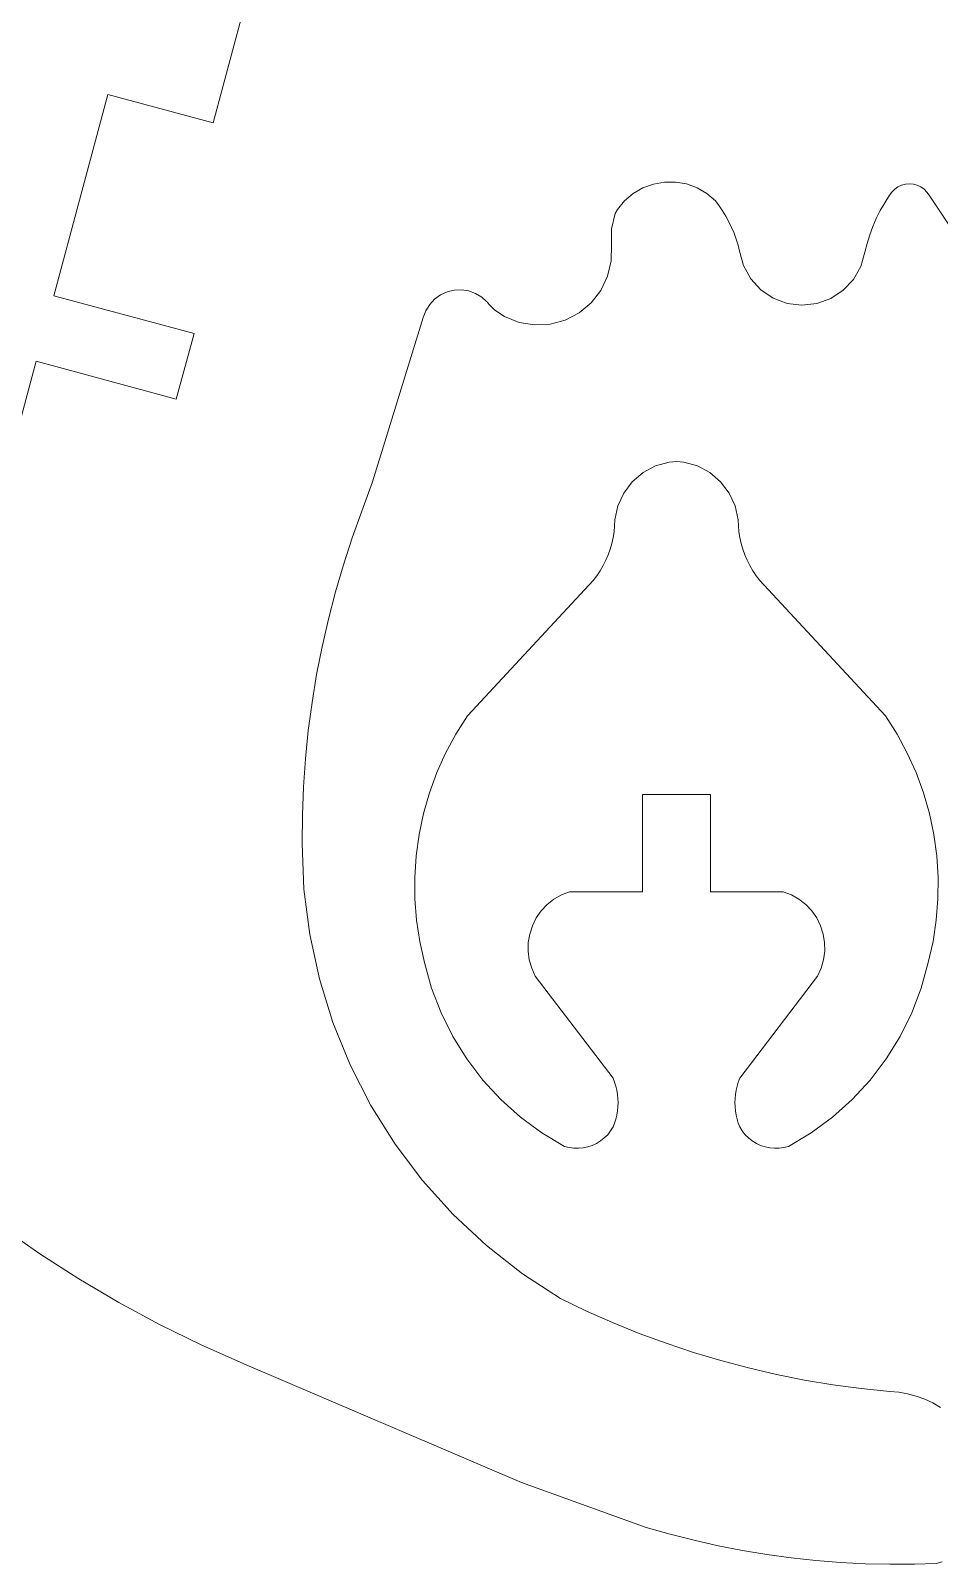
# Model space of a CAD drawing. Header units: millimetres. Extents: x -233 to 120, y -19 to 188.
# Drawn here: x -78.2 to -43.2, y 42.7 to 101.8 of the extents above; entities that cross this region are included whole.
import ezdxf

# ---------------------------------------------------------------- set-up
doc = ezdxf.new("R2010")
doc.units = ezdxf.units.MM
doc.header["$MEASUREMENT"] = 0
doc.layers.add('Layer 1', color=7, linetype='Continuous')

msp = doc.modelspace()

# ---------------------------------------------------------------- linework, layer by layer
at = {"layer": 'Layer 1', "lineweight": 9}
for points in [[(-70.0125, 102.4017), (-70.0125, 102.4017), (-71.1284, 98.2373), (-71.1284, 98.2373)], [(-75.19, 99.3256), (-75.19, 99.3256), (-77.2683, 91.5692), (-77.2683, 91.5692)], [(-71.1284, 98.2373), (-71.1284, 98.2373), (-75.19, 99.3256), (-75.19, 99.3256)], [(-54.5855, 95.7257), (-54.5855, 95.7257), (-54.9579, 95.5074), (-54.9579, 95.5074)], [(-54.1805, 95.8755), (-54.1805, 95.8755), (-54.5855, 95.7257), (-54.5855, 95.7257)], [(-53.7556, 95.9521), (-53.7556, 95.9521), (-54.1805, 95.8755), (-54.1805, 95.8755)], [(-53.3239, 95.953), (-53.3239, 95.953), (-53.7556, 95.9521), (-53.7556, 95.9521)], [(-52.8987, 95.8784), (-52.8987, 95.8784), (-53.3239, 95.953), (-53.3239, 95.953)], [(-52.4931, 95.7304), (-52.4931, 95.7304), (-52.8987, 95.8784), (-52.8987, 95.8784)], [(-52.1197, 95.5137), (-52.1197, 95.5137), (-52.4931, 95.7304), (-52.4931, 95.7304)], [(-44.8855, 95.6755), (-44.8855, 95.6755), (-44.7593, 95.7629), (-44.7593, 95.7629)], [(-44.7593, 95.7629), (-44.7593, 95.7629), (-44.6199, 95.8273), (-44.6199, 95.8273)], [(-44.6199, 95.8273), (-44.6199, 95.8273), (-44.4715, 95.8667), (-44.4715, 95.8667)], [(-44.4715, 95.8667), (-44.4715, 95.8667), (-44.3186, 95.88), (-44.3186, 95.88)], [(-44.3186, 95.88), (-44.3186, 95.88), (-44.1656, 95.8667), (-44.1656, 95.8667)], [(-44.1656, 95.8667), (-44.1656, 95.8667), (-44.0172, 95.8273), (-44.0172, 95.8273)], [(-44.0172, 95.8273), (-44.0172, 95.8273), (-43.8778, 95.7629), (-43.8778, 95.7629)], [(-43.8778, 95.7629), (-43.8778, 95.7629), (-43.7516, 95.6755), (-43.7516, 95.6755)], [(-55.2864, 95.2272), (-55.2864, 95.2272), (-55.5607, 94.8938), (-55.5607, 94.8938)], [(-54.9579, 95.5074), (-54.9579, 95.5074), (-55.2864, 95.2272), (-55.2864, 95.2272)], [(-51.7899, 95.235), (-51.7899, 95.235), (-52.1197, 95.5137), (-52.1197, 95.5137)], [(-51.6461, 95.0407), (-51.6461, 95.0407), (-51.7899, 95.235), (-51.7899, 95.235)], [(-45.2701, 95.1547), (-45.2701, 95.1547), (-45.4401, 94.8571), (-45.4401, 94.8571)], [(-45.0838, 95.4425), (-45.0838, 95.4425), (-45.2701, 95.1547), (-45.2701, 95.1547)], [(-45.0838, 95.4425), (-45.0838, 95.4425), (-44.9948, 95.5676), (-44.9948, 95.5676)], [(-44.8855, 95.6755), (-44.8855, 95.6755), (-44.9948, 95.5676), (-44.9948, 95.5676)], [(-43.7516, 95.6755), (-43.7516, 95.6755), (-43.6423, 95.5676), (-43.6423, 95.5676)], [(-43.6423, 95.5676), (-43.6423, 95.5676), (-43.5533, 95.4425), (-43.5533, 95.4425)], [(-43.5533, 95.4425), (-43.5533, 95.4425), (-42.1176, 93.289), (-42.1176, 93.289)], [(-55.649, 94.7369), (-55.649, 94.7369), (-55.7951, 94.1444), (-55.7951, 94.1444)], [(-55.5607, 94.8938), (-55.5607, 94.8938), (-55.649, 94.7369), (-55.649, 94.7369)], [(-51.5116, 94.8398), (-51.5116, 94.8398), (-51.6461, 95.0407), (-51.6461, 95.0407)], [(-51.3868, 94.6327), (-51.3868, 94.6327), (-51.5116, 94.8398), (-51.5116, 94.8398)], [(-51.272, 94.42), (-51.272, 94.42), (-51.3868, 94.6327), (-51.3868, 94.6327)], [(-45.5934, 94.5504), (-45.5934, 94.5504), (-45.7295, 94.2358), (-45.7295, 94.2358)], [(-45.4401, 94.8571), (-45.4401, 94.8571), (-45.5934, 94.5504), (-45.5934, 94.5504)], [(-55.7951, 93.518), (-55.7951, 93.518), (-55.7951, 94.1444), (-55.7951, 94.1444)], [(-51.1675, 94.202), (-51.1675, 94.202), (-51.272, 94.42), (-51.272, 94.42)], [(-51.0735, 93.9792), (-51.0735, 93.9792), (-51.1675, 94.202), (-51.1675, 94.202)], [(-50.9902, 93.7523), (-50.9902, 93.7523), (-51.0735, 93.9792), (-51.0735, 93.9792)], [(-45.7295, 94.2358), (-45.7295, 94.2358), (-45.8479, 93.9141), (-45.8479, 93.9141)], [(-55.8043, 92.9141), (-55.8043, 92.9141), (-55.7951, 93.518), (-55.7951, 93.518)], [(-50.9178, 93.5216), (-50.9178, 93.5216), (-50.9902, 93.7523), (-50.9902, 93.7523)], [(-50.8564, 93.2878), (-50.8564, 93.2878), (-50.9178, 93.5216), (-50.9178, 93.5216)], [(-45.9484, 93.5863), (-45.9484, 93.5863), (-46.0305, 93.2535), (-46.0305, 93.2535)], [(-45.8479, 93.9141), (-45.8479, 93.9141), (-45.9484, 93.5863), (-45.9484, 93.5863)], [(-55.9421, 92.3261), (-55.9421, 92.3261), (-55.8043, 92.9141), (-55.8043, 92.9141)], [(-50.8564, 93.2878), (-50.8564, 93.2878), (-50.7048, 92.7336), (-50.7048, 92.7336)], [(-46.19, 92.7015), (-46.19, 92.7015), (-46.0305, 93.2535), (-46.0305, 93.2535)], [(-56.2022, 91.781), (-56.2022, 91.781), (-55.9421, 92.3261), (-55.9421, 92.3261)], [(-50.7048, 92.7336), (-50.7048, 92.7336), (-50.4279, 92.2302), (-50.4279, 92.2302)], [(-50.4279, 92.2302), (-50.4279, 92.2302), (-50.0411, 91.8053), (-50.0411, 91.8053)], [(-46.8668, 91.7828), (-46.8668, 91.7828), (-46.474, 92.2021), (-46.474, 92.2021)], [(-46.474, 92.2021), (-46.474, 92.2021), (-46.19, 92.7015), (-46.19, 92.7015)], [(-62.3772, 91.6048), (-62.3772, 91.6048), (-62.6038, 91.4403), (-62.6038, 91.4403)], [(-62.1232, 91.7224), (-62.1232, 91.7224), (-62.3772, 91.6048), (-62.3772, 91.6048)], [(-62.1232, 91.7224), (-62.1232, 91.7224), (-61.8512, 91.7887), (-61.8512, 91.7887)], [(-61.5715, 91.8012), (-61.5715, 91.8012), (-61.8512, 91.7887), (-61.8512, 91.7887)], [(-61.2947, 91.7594), (-61.2947, 91.7594), (-61.5715, 91.8012), (-61.5715, 91.8012)], [(-61.0312, 91.6649), (-61.0312, 91.6649), (-61.2947, 91.7594), (-61.2947, 91.7594)], [(-60.7909, 91.5213), (-60.7909, 91.5213), (-61.0312, 91.6649), (-61.0312, 91.6649)], [(-56.5726, 91.304), (-56.5726, 91.304), (-56.2022, 91.781), (-56.2022, 91.781)], [(-50.0411, 91.8053), (-50.0411, 91.8053), (-49.5658, 91.4826), (-49.5658, 91.4826)], [(-47.3467, 91.4668), (-47.3467, 91.4668), (-46.8668, 91.7828), (-46.8668, 91.7828)], [(-71.8677, 90.1221), (-71.8677, 90.1221), (-77.2683, 91.5692), (-77.2683, 91.5692)], [(-62.9415, 90.997), (-62.9415, 90.997), (-63.0399, 90.735), (-63.0399, 90.735)], [(-62.7942, 91.2351), (-62.7942, 91.2351), (-62.9415, 90.997), (-62.9415, 90.997)], [(-62.6038, 91.4403), (-62.6038, 91.4403), (-62.7942, 91.2351), (-62.7942, 91.2351)], [(-60.6019, 91.3511), (-60.6019, 91.3511), (-60.7909, 91.5213), (-60.7909, 91.5213)], [(-60.5845, 91.3319), (-60.5845, 91.3319), (-60.6019, 91.3511), (-60.6019, 91.3511)], [(-60.567, 91.3128), (-60.567, 91.3128), (-60.5845, 91.3319), (-60.5845, 91.3319)], [(-60.5523, 91.2967), (-60.5523, 91.2967), (-60.567, 91.3128), (-60.567, 91.3128)], [(-60.5015, 91.2324), (-60.5015, 91.2324), (-60.5523, 91.2967), (-60.5523, 91.2967)], [(-60.5015, 91.2324), (-60.5015, 91.2324), (-60.286, 91.0228), (-60.286, 91.0228)], [(-60.286, 91.0228), (-60.286, 91.0228), (-59.9146, 90.7716), (-59.9146, 90.7716)], [(-57.0363, 90.917), (-57.0363, 90.917), (-56.5726, 91.304), (-56.5726, 91.304)], [(-49.5658, 91.4826), (-49.5658, 91.4826), (-49.0282, 91.2798), (-49.0282, 91.2798)], [(-49.0282, 91.2798), (-49.0282, 91.2798), (-48.4581, 91.2082), (-48.4581, 91.2082)], [(-48.4581, 91.2082), (-48.4581, 91.2082), (-47.8871, 91.2717), (-47.8871, 91.2717)], [(-47.8871, 91.2717), (-47.8871, 91.2717), (-47.3467, 91.4668), (-47.3467, 91.4668)], [(-64.9899, 84.3975), (-64.9899, 84.3975), (-63.0399, 90.735), (-63.0399, 90.735)], [(-59.9146, 90.7716), (-59.9146, 90.7716), (-59.3537, 90.5479), (-59.3537, 90.5479)], [(-59.3537, 90.5479), (-59.3537, 90.5479), (-58.7579, 90.4489), (-58.7579, 90.4489)], [(-58.7579, 90.4489), (-58.7579, 90.4489), (-58.1547, 90.4794), (-58.1547, 90.4794)], [(-58.1547, 90.4794), (-58.1547, 90.4794), (-57.5719, 90.6378), (-57.5719, 90.6378)], [(-57.5719, 90.6378), (-57.5719, 90.6378), (-57.0363, 90.917), (-57.0363, 90.917)], [(-71.8677, 90.1221), (-71.8677, 90.1221), (-72.5542, 87.5884), (-72.5542, 87.5884)], [(-77.9436, 89.0487), (-77.9436, 89.0487), (-79.1931, 84.3856), (-79.1931, 84.3856)], [(-72.5542, 87.5884), (-72.5542, 87.5884), (-77.9436, 89.0487), (-77.9436, 89.0487)], [(-54.0969, 85.0148), (-54.0969, 85.0148), (-53.5725, 85.1633), (-53.5725, 85.1633)], [(-53.5725, 85.1633), (-53.5725, 85.1633), (-53.2899, 85.1804), (-53.2899, 85.1804)], [(-53.0074, 85.1633), (-53.0074, 85.1633), (-53.2899, 85.1804), (-53.2899, 85.1804)], [(-52.483, 85.0148), (-52.483, 85.0148), (-53.0074, 85.1633), (-53.0074, 85.1633)], [(-54.9919, 84.4035), (-54.9919, 84.4035), (-54.5775, 84.7575), (-54.5775, 84.7575)], [(-54.5775, 84.7575), (-54.5775, 84.7575), (-54.0969, 85.0148), (-54.0969, 85.0148)], [(-52.0024, 84.7575), (-52.0024, 84.7575), (-52.483, 85.0148), (-52.483, 85.0148)], [(-51.588, 84.4035), (-51.588, 84.4035), (-52.0024, 84.7575), (-52.0024, 84.7575)], [(-65.4024, 83.2725), (-65.4024, 83.2725), (-64.9899, 84.3975), (-64.9899, 84.3975)], [(-55.5498, 83.4743), (-55.5498, 83.4743), (-55.3211, 83.9691), (-55.3211, 83.9691)], [(-55.3211, 83.9691), (-55.3211, 83.9691), (-54.9919, 84.4035), (-54.9919, 84.4035)], [(-51.2588, 83.9691), (-51.2588, 83.9691), (-51.588, 84.4035), (-51.588, 84.4035)], [(-51.0301, 83.4743), (-51.0301, 83.4743), (-51.2588, 83.9691), (-51.2588, 83.9691)], [(-55.6674, 82.9421), (-55.6674, 82.9421), (-55.5498, 83.4743), (-55.5498, 83.4743)], [(-50.9125, 82.9421), (-50.9125, 82.9421), (-51.0301, 83.4743), (-51.0301, 83.4743)], [(-65.4024, 83.2725), (-65.4024, 83.2725), (-65.7737, 82.2473), (-65.7737, 82.2473)], [(-55.6674, 82.9421), (-55.6674, 82.9421), (-55.6734, 82.7119), (-55.6734, 82.7119)], [(-50.9125, 82.9421), (-50.9125, 82.9421), (-50.9065, 82.7119), (-50.9065, 82.7119)], [(-65.7737, 82.2473), (-65.7737, 82.2473), (-66.1132, 81.2112), (-66.1132, 81.2112)], [(-55.729, 82.2551), (-55.729, 82.2551), (-55.7784, 82.0303), (-55.7784, 82.0303)], [(-55.6939, 82.4826), (-55.6939, 82.4826), (-55.729, 82.2551), (-55.729, 82.2551)], [(-55.6734, 82.7119), (-55.6734, 82.7119), (-55.6939, 82.4826), (-55.6939, 82.4826)], [(-50.9065, 82.7119), (-50.9065, 82.7119), (-50.8859, 82.4826), (-50.8859, 82.4826)], [(-50.8859, 82.4826), (-50.8859, 82.4826), (-50.8509, 82.2551), (-50.8509, 82.2551)], [(-50.8509, 82.2551), (-50.8509, 82.2551), (-50.8015, 82.0303), (-50.8015, 82.0303)], [(-55.9195, 81.5922), (-55.9195, 81.5922), (-56.0106, 81.3808), (-56.0106, 81.3808)], [(-55.842, 81.809), (-55.842, 81.809), (-55.9195, 81.5922), (-55.9195, 81.5922)], [(-55.7784, 82.0303), (-55.7784, 82.0303), (-55.842, 81.809), (-55.842, 81.809)], [(-50.8015, 82.0303), (-50.8015, 82.0303), (-50.7379, 81.809), (-50.7379, 81.809)], [(-50.7379, 81.809), (-50.7379, 81.809), (-50.6604, 81.5922), (-50.6604, 81.5922)], [(-50.6604, 81.5922), (-50.6604, 81.5922), (-50.5693, 81.3808), (-50.5693, 81.3808)], [(-66.1132, 81.2112), (-66.1132, 81.2112), (-66.4206, 80.1651), (-66.4206, 80.1651)], [(-56.232, 80.9774), (-56.232, 80.9774), (-56.3614, 80.787), (-56.3614, 80.787)], [(-56.1149, 81.1756), (-56.1149, 81.1756), (-56.232, 80.9774), (-56.232, 80.9774)], [(-56.0106, 81.3808), (-56.0106, 81.3808), (-56.1149, 81.1756), (-56.1149, 81.1756)], [(-50.5693, 81.3808), (-50.5693, 81.3808), (-50.465, 81.1756), (-50.465, 81.1756)], [(-50.3479, 80.9774), (-50.3479, 80.9774), (-50.465, 81.1756), (-50.465, 81.1756)], [(-50.3479, 80.9774), (-50.3479, 80.9774), (-50.2185, 80.787), (-50.2185, 80.787)], [(-61.3431, 75.3841), (-61.3431, 75.3841), (-56.6551, 80.4327), (-56.6551, 80.4327)], [(-56.5026, 80.6052), (-56.5026, 80.6052), (-56.6551, 80.4327), (-56.6551, 80.4327)], [(-56.3614, 80.787), (-56.3614, 80.787), (-56.5026, 80.6052), (-56.5026, 80.6052)], [(-50.2185, 80.787), (-50.2185, 80.787), (-50.0773, 80.6052), (-50.0773, 80.6052)], [(-50.0773, 80.6052), (-50.0773, 80.6052), (-49.9248, 80.4327), (-49.9248, 80.4327)], [(-45.2368, 75.3841), (-45.2368, 75.3841), (-49.9248, 80.4327), (-49.9248, 80.4327)], [(-66.4206, 80.1651), (-66.4206, 80.1651), (-66.6957, 79.1101), (-66.6957, 79.1101)], [(-66.6957, 79.1101), (-66.6957, 79.1101), (-66.9382, 78.0471), (-66.9382, 78.0471)], [(-66.9382, 78.0471), (-66.9382, 78.0471), (-67.1478, 76.9771), (-67.1478, 76.9771)], [(-67.1478, 76.9771), (-67.1478, 76.9771), (-67.3244, 75.9012), (-67.3244, 75.9012)], [(-67.3244, 75.9012), (-67.3244, 75.9012), (-67.4678, 74.8204), (-67.4678, 74.8204)], [(-61.7869, 74.6843), (-61.7869, 74.6843), (-61.3431, 75.3841), (-61.3431, 75.3841)], [(-44.793, 74.6843), (-44.793, 74.6843), (-45.2368, 75.3841), (-45.2368, 75.3841)], [(-67.4678, 74.8204), (-67.4678, 74.8204), (-67.5779, 73.7356), (-67.5779, 73.7356)], [(-62.1794, 73.9546), (-62.1794, 73.9546), (-61.7869, 74.6843), (-61.7869, 74.6843)], [(-44.4005, 73.9546), (-44.4005, 73.9546), (-44.793, 74.6843), (-44.793, 74.6843)], [(-62.5188, 73.1986), (-62.5188, 73.1986), (-62.1794, 73.9546), (-62.1794, 73.9546)], [(-44.0611, 73.1986), (-44.0611, 73.1986), (-44.4005, 73.9546), (-44.4005, 73.9546)], [(-67.5779, 73.7356), (-67.5779, 73.7356), (-67.6544, 72.648), (-67.6544, 72.648)], [(-62.8033, 72.4204), (-62.8033, 72.4204), (-62.5188, 73.1986), (-62.5188, 73.1986)], [(-43.7766, 72.4204), (-43.7766, 72.4204), (-44.0611, 73.1986), (-44.0611, 73.1986)], [(-67.6544, 72.648), (-67.6544, 72.648), (-67.6975, 71.5585), (-67.6975, 71.5585)], [(-63.0313, 71.6238), (-63.0313, 71.6238), (-62.8033, 72.4204), (-62.8033, 72.4204)], [(-54.6024, 68.61), (-54.6024, 68.61), (-54.6024, 72.36), (-54.6024, 72.36)], [(-54.6024, 72.36), (-54.6024, 72.36), (-51.9774, 72.36), (-51.9774, 72.36)], [(-51.9774, 68.61), (-51.9774, 68.61), (-51.9774, 72.36), (-51.9774, 72.36)], [(-43.5486, 71.6238), (-43.5486, 71.6238), (-43.7766, 72.4204), (-43.7766, 72.4204)], [(-67.6975, 71.5585), (-67.6975, 71.5585), (-67.707, 70.4683), (-67.707, 70.4683)], [(-63.2018, 70.8129), (-63.2018, 70.8129), (-63.0313, 71.6238), (-63.0313, 71.6238)], [(-43.3781, 70.8129), (-43.3781, 70.8129), (-43.5486, 71.6238), (-43.5486, 71.6238)], [(-67.707, 70.4683), (-67.707, 70.4683), (-67.6361, 68.7121), (-67.6361, 68.7121)], [(-63.3139, 69.9918), (-63.3139, 69.9918), (-63.2018, 70.8129), (-63.2018, 70.8129)], [(-43.266, 69.9918), (-43.266, 69.9918), (-43.3781, 70.8129), (-43.3781, 70.8129)], [(-63.367, 69.1649), (-63.367, 69.1649), (-63.3139, 69.9918), (-63.3139, 69.9918)], [(-43.2129, 69.1649), (-43.2129, 69.1649), (-43.266, 69.9918), (-43.266, 69.9918)], [(-63.3607, 68.3363), (-63.3607, 68.3363), (-63.367, 69.1649), (-63.367, 69.1649)], [(-43.2191, 68.3363), (-43.2191, 68.3363), (-43.2129, 69.1649), (-43.2129, 69.1649)], [(-67.6361, 68.7121), (-67.6361, 68.7121), (-67.4136, 66.9687), (-67.4136, 66.9687)], [(-57.4056, 68.611), (-57.4056, 68.611), (-57.7171, 68.4896), (-57.7171, 68.4896)], [(-57.4056, 68.611), (-57.4056, 68.611), (-54.6024, 68.61), (-54.6024, 68.61)], [(-49.1743, 68.611), (-49.1743, 68.611), (-51.9774, 68.61), (-51.9774, 68.61)], [(-49.1743, 68.611), (-49.1743, 68.611), (-48.8627, 68.4896), (-48.8627, 68.4896)], [(-63.2953, 67.5103), (-63.2953, 67.5103), (-63.3607, 68.3363), (-63.3607, 68.3363)], [(-58.27, 68.1168), (-58.27, 68.1168), (-58.4993, 67.8735), (-58.4993, 67.8735)], [(-58.0074, 68.3237), (-58.0074, 68.3237), (-58.27, 68.1168), (-58.27, 68.1168)], [(-57.7171, 68.4896), (-57.7171, 68.4896), (-58.0074, 68.3237), (-58.0074, 68.3237)], [(-48.8627, 68.4896), (-48.8627, 68.4896), (-48.5725, 68.3237), (-48.5725, 68.3237)], [(-48.5725, 68.3237), (-48.5725, 68.3237), (-48.3099, 68.1168), (-48.3099, 68.1168)], [(-48.3099, 68.1168), (-48.3099, 68.1168), (-48.0806, 67.8735), (-48.0806, 67.8735)], [(-43.2846, 67.5103), (-43.2846, 67.5103), (-43.2191, 68.3363), (-43.2191, 68.3363)], [(-63.1709, 66.6911), (-63.1709, 66.6911), (-63.2953, 67.5103), (-63.2953, 67.5103)], [(-58.6903, 67.599), (-58.6903, 67.599), (-58.8388, 67.2995), (-58.8388, 67.2995)], [(-58.4993, 67.8735), (-58.4993, 67.8735), (-58.6903, 67.599), (-58.6903, 67.599)], [(-48.0806, 67.8735), (-48.0806, 67.8735), (-47.8896, 67.599), (-47.8896, 67.599)], [(-47.8896, 67.599), (-47.8896, 67.599), (-47.7411, 67.2995), (-47.7411, 67.2995)], [(-43.409, 66.6911), (-43.409, 66.6911), (-43.2846, 67.5103), (-43.2846, 67.5103)], [(-67.4136, 66.9687), (-67.4136, 66.9687), (-67.0413, 65.251), (-67.0413, 65.251)], [(-58.9415, 66.9813), (-58.9415, 66.9813), (-58.9962, 66.6515), (-58.9962, 66.6515)], [(-58.8388, 67.2995), (-58.8388, 67.2995), (-58.9415, 66.9813), (-58.9415, 66.9813)], [(-47.7411, 67.2995), (-47.7411, 67.2995), (-47.6384, 66.9813), (-47.6384, 66.9813)], [(-47.6384, 66.9813), (-47.6384, 66.9813), (-47.5837, 66.6515), (-47.5837, 66.6515)], [(-62.9883, 65.8828), (-62.9883, 65.8828), (-63.1709, 66.6911), (-63.1709, 66.6911)], [(-58.9962, 66.6515), (-58.9962, 66.6515), (-59.0017, 66.3172), (-59.0017, 66.3172)], [(-59.0017, 66.3172), (-59.0017, 66.3172), (-58.958, 65.9857), (-58.958, 65.9857)], [(-47.5782, 66.3172), (-47.5782, 66.3172), (-47.6219, 65.9857), (-47.6219, 65.9857)], [(-47.5837, 66.6515), (-47.5837, 66.6515), (-47.5782, 66.3172), (-47.5782, 66.3172)], [(-43.5916, 65.8828), (-43.5916, 65.8828), (-43.409, 66.6911), (-43.409, 66.6911)], [(-62.9883, 65.8828), (-62.9883, 65.8828), (-62.7174, 64.9), (-62.7174, 64.9)], [(-58.958, 65.9857), (-58.958, 65.9857), (-58.8659, 65.6643), (-58.8659, 65.6643)], [(-58.8659, 65.6643), (-58.8659, 65.6643), (-58.7274, 65.36), (-58.7274, 65.36)], [(-47.714, 65.6643), (-47.714, 65.6643), (-47.8524, 65.36), (-47.8524, 65.36)], [(-47.6219, 65.9857), (-47.6219, 65.9857), (-47.714, 65.6643), (-47.714, 65.6643)], [(-43.5916, 65.8828), (-43.5916, 65.8828), (-43.8625, 64.9), (-43.8625, 64.9)], [(-67.0413, 65.251), (-67.0413, 65.251), (-66.5218, 63.5719), (-66.5218, 63.5719)], [(-55.7274, 61.4225), (-55.7274, 61.4225), (-58.7274, 65.36), (-58.7274, 65.36)], [(-50.8524, 61.4225), (-50.8524, 61.4225), (-47.8524, 65.36), (-47.8524, 65.36)], [(-62.7174, 64.9), (-62.7174, 64.9), (-62.3542, 63.9475), (-62.3542, 63.9475)], [(-43.8625, 64.9), (-43.8625, 64.9), (-44.2257, 63.9475), (-44.2257, 63.9475)], [(-62.3542, 63.9475), (-62.3542, 63.9475), (-61.9021, 63.0338), (-61.9021, 63.0338)], [(-44.2257, 63.9475), (-44.2257, 63.9475), (-44.6778, 63.0338), (-44.6778, 63.0338)], [(-66.5218, 63.5719), (-66.5218, 63.5719), (-65.8592, 61.944), (-65.8592, 61.944)], [(-61.9021, 63.0338), (-61.9021, 63.0338), (-61.3652, 62.1672), (-61.3652, 62.1672)], [(-44.6778, 63.0338), (-44.6778, 63.0338), (-45.2147, 62.1672), (-45.2147, 62.1672)], [(-61.3652, 62.1672), (-61.3652, 62.1672), (-60.7482, 61.3556), (-60.7482, 61.3556)], [(-45.2147, 62.1672), (-45.2147, 62.1672), (-45.8316, 61.3556), (-45.8316, 61.3556)], [(-65.8592, 61.944), (-65.8592, 61.944), (-65.0584, 60.3795), (-65.0584, 60.3795)], [(-60.7482, 61.3556), (-60.7482, 61.3556), (-60.0569, 60.6064), (-60.0569, 60.6064)], [(-55.7274, 61.4225), (-55.7274, 61.4225), (-55.6707, 61.2725), (-55.6707, 61.2725)], [(-55.6707, 61.2725), (-55.6707, 61.2725), (-55.6239, 61.1191), (-55.6239, 61.1191)], [(-55.6239, 61.1191), (-55.6239, 61.1191), (-55.5873, 60.963), (-55.5873, 60.963)], [(-55.5873, 60.963), (-55.5873, 60.963), (-55.561, 60.8048), (-55.561, 60.8048)], [(-50.9926, 60.963), (-50.9926, 60.963), (-51.0189, 60.8048), (-51.0189, 60.8048)], [(-50.956, 61.1191), (-50.956, 61.1191), (-50.9926, 60.963), (-50.9926, 60.963)], [(-50.9092, 61.2725), (-50.9092, 61.2725), (-50.956, 61.1191), (-50.956, 61.1191)], [(-50.8524, 61.4225), (-50.8524, 61.4225), (-50.9092, 61.2725), (-50.9092, 61.2725)], [(-45.8316, 61.3556), (-45.8316, 61.3556), (-46.5229, 60.6064), (-46.5229, 60.6064)], [(-65.0584, 60.3795), (-65.0584, 60.3795), (-64.1253, 58.8901), (-64.1253, 58.8901)], [(-60.0569, 60.6064), (-60.0569, 60.6064), (-59.2975, 59.9263), (-59.2975, 59.9263)], [(-55.561, 60.8048), (-55.561, 60.8048), (-55.5452, 60.6452), (-55.5452, 60.6452)], [(-55.5452, 60.3247), (-55.5452, 60.3247), (-55.561, 60.1651), (-55.561, 60.1651)], [(-55.5452, 60.6452), (-55.5452, 60.6452), (-55.5399, 60.485), (-55.5399, 60.485)], [(-55.5399, 60.485), (-55.5399, 60.485), (-55.5452, 60.3247), (-55.5452, 60.3247)], [(-51.0347, 60.6452), (-51.0347, 60.6452), (-51.0399, 60.485), (-51.0399, 60.485)], [(-51.0399, 60.485), (-51.0399, 60.485), (-51.0347, 60.3247), (-51.0347, 60.3247)], [(-51.0189, 60.8048), (-51.0189, 60.8048), (-51.0347, 60.6452), (-51.0347, 60.6452)], [(-51.0347, 60.3247), (-51.0347, 60.3247), (-51.0189, 60.1651), (-51.0189, 60.1651)], [(-46.5229, 60.6064), (-46.5229, 60.6064), (-47.2824, 59.9263), (-47.2824, 59.9263)], [(-59.2975, 59.9263), (-59.2975, 59.9263), (-58.4769, 59.3215), (-58.4769, 59.3215)], [(-55.6707, 59.6974), (-55.6707, 59.6974), (-55.7274, 59.5475), (-55.7274, 59.5475)], [(-55.6239, 59.8508), (-55.6239, 59.8508), (-55.6707, 59.6974), (-55.6707, 59.6974)], [(-55.5873, 60.0069), (-55.5873, 60.0069), (-55.6239, 59.8508), (-55.6239, 59.8508)], [(-55.561, 60.1651), (-55.561, 60.1651), (-55.5873, 60.0069), (-55.5873, 60.0069)], [(-51.0189, 60.1651), (-51.0189, 60.1651), (-50.9926, 60.0069), (-50.9926, 60.0069)], [(-50.9926, 60.0069), (-50.9926, 60.0069), (-50.956, 59.8508), (-50.956, 59.8508)], [(-50.956, 59.8508), (-50.956, 59.8508), (-50.9092, 59.6974), (-50.9092, 59.6974)], [(-50.9092, 59.6974), (-50.9092, 59.6974), (-50.8524, 59.5475), (-50.8524, 59.5475)], [(-47.2824, 59.9263), (-47.2824, 59.9263), (-48.103, 59.3215), (-48.103, 59.3215)], [(-58.4769, 59.3215), (-58.4769, 59.3215), (-57.6024, 58.7975), (-57.6024, 58.7975)], [(-56.211, 59.0105), (-56.211, 59.0105), (-56.0678, 59.1231), (-56.0678, 59.1231)], [(-56.0678, 59.1231), (-56.0678, 59.1231), (-55.9384, 59.2512), (-55.9384, 59.2512)], [(-55.9384, 59.2512), (-55.9384, 59.2512), (-55.8245, 59.3933), (-55.8245, 59.3933)], [(-55.8245, 59.3933), (-55.8245, 59.3933), (-55.7274, 59.5475), (-55.7274, 59.5475)], [(-50.7554, 59.3933), (-50.7554, 59.3933), (-50.8524, 59.5475), (-50.8524, 59.5475)], [(-50.6415, 59.2512), (-50.6415, 59.2512), (-50.7554, 59.3933), (-50.7554, 59.3933)], [(-50.5121, 59.1231), (-50.5121, 59.1231), (-50.6415, 59.2512), (-50.6415, 59.2512)], [(-50.3689, 59.0105), (-50.3689, 59.0105), (-50.5121, 59.1231), (-50.5121, 59.1231)], [(-48.103, 59.3215), (-48.103, 59.3215), (-48.9774, 58.7975), (-48.9774, 58.7975)], [(-64.1253, 58.8901), (-64.1253, 58.8901), (-63.067, 57.4868), (-63.067, 57.4868)], [(-57.6024, 58.7975), (-57.6024, 58.7975), (-57.4259, 58.7528), (-57.4259, 58.7528)], [(-57.4259, 58.7528), (-57.4259, 58.7528), (-57.2454, 58.7285), (-57.2454, 58.7285)], [(-57.2454, 58.7285), (-57.2454, 58.7285), (-57.0633, 58.7249), (-57.0633, 58.7249)], [(-57.0633, 58.7249), (-57.0633, 58.7249), (-56.882, 58.7421), (-56.882, 58.7421)], [(-56.882, 58.7421), (-56.882, 58.7421), (-56.7038, 58.78), (-56.7038, 58.78)], [(-56.7038, 58.78), (-56.7038, 58.78), (-56.5311, 58.8378), (-56.5311, 58.8378)], [(-56.5311, 58.8378), (-56.5311, 58.8378), (-56.3661, 58.915), (-56.3661, 58.915)], [(-56.3661, 58.915), (-56.3661, 58.915), (-56.211, 59.0105), (-56.211, 59.0105)], [(-50.2138, 58.915), (-50.2138, 58.915), (-50.3689, 59.0105), (-50.3689, 59.0105)], [(-50.0488, 58.8378), (-50.0488, 58.8378), (-50.2138, 58.915), (-50.2138, 58.915)], [(-49.8761, 58.78), (-49.8761, 58.78), (-50.0488, 58.8378), (-50.0488, 58.8378)], [(-49.6979, 58.7421), (-49.6979, 58.7421), (-49.8761, 58.78), (-49.8761, 58.78)], [(-49.5166, 58.7249), (-49.5166, 58.7249), (-49.6979, 58.7421), (-49.6979, 58.7421)], [(-49.3345, 58.7285), (-49.3345, 58.7285), (-49.5166, 58.7249), (-49.5166, 58.7249)], [(-49.154, 58.7528), (-49.154, 58.7528), (-49.3345, 58.7285), (-49.3345, 58.7285)], [(-48.9774, 58.7975), (-48.9774, 58.7975), (-49.154, 58.7528), (-49.154, 58.7528)], [(-63.067, 57.4868), (-63.067, 57.4868), (-61.8914, 56.1803), (-61.8914, 56.1803)], [(-61.8914, 56.1803), (-61.8914, 56.1803), (-60.6072, 54.9804), (-60.6072, 54.9804)], [(-79.268, 55.684), (-79.268, 55.684), (-77.8051, 54.6594), (-77.8051, 54.6594)], [(-60.6072, 54.9804), (-60.6072, 54.9804), (-59.2241, 53.8959), (-59.2241, 53.8959)], [(-77.8051, 54.6594), (-77.8051, 54.6594), (-76.3036, 53.6923), (-76.3036, 53.6923)], [(-59.2241, 53.8959), (-59.2241, 53.8959), (-57.7524, 52.935), (-57.7524, 52.935)], [(-76.3036, 53.6923), (-76.3036, 53.6923), (-74.7656, 52.7842), (-74.7656, 52.7842)], [(-74.7656, 52.7842), (-74.7656, 52.7842), (-73.1936, 51.9364), (-73.1936, 51.9364)], [(-57.7524, 52.935), (-57.7524, 52.935), (-56.7569, 52.4567), (-56.7569, 52.4567)], [(-56.7569, 52.4567), (-56.7569, 52.4567), (-55.7469, 52.0099), (-55.7469, 52.0099)], [(-55.7469, 52.0099), (-55.7469, 52.0099), (-54.7234, 51.5949), (-54.7234, 51.5949)], [(-73.1936, 51.9364), (-73.1936, 51.9364), (-71.5899, 51.1503), (-71.5899, 51.1503)], [(-54.7234, 51.5949), (-54.7234, 51.5949), (-53.6873, 51.2123), (-53.6873, 51.2123)], [(-71.5899, 51.1503), (-71.5899, 51.1503), (-69.9569, 50.427), (-69.9569, 50.427)], [(-53.6873, 51.2123), (-53.6873, 51.2123), (-52.6398, 50.8623), (-52.6398, 50.8623)], [(-52.6398, 50.8623), (-52.6398, 50.8623), (-51.5818, 50.5454), (-51.5818, 50.5454)], [(-69.9569, 50.427), (-69.9569, 50.427), (-59.2524, 45.8475), (-59.2524, 45.8475)], [(-51.5818, 50.5454), (-51.5818, 50.5454), (-50.5144, 50.2618), (-50.5144, 50.2618)], [(-50.5144, 50.2618), (-50.5144, 50.2618), (-49.4386, 50.0119), (-49.4386, 50.0119)], [(-49.4386, 50.0119), (-49.4386, 50.0119), (-48.3555, 49.7958), (-48.3555, 49.7958)], [(-48.3555, 49.7958), (-48.3555, 49.7958), (-47.2662, 49.6138), (-47.2662, 49.6138)], [(-47.2662, 49.6138), (-47.2662, 49.6138), (-46.1716, 49.466), (-46.1716, 49.466)], [(-46.1716, 49.466), (-46.1716, 49.466), (-45.073, 49.3526), (-45.073, 49.3526)], [(-44.7288, 49.3269), (-44.7288, 49.3269), (-45.073, 49.3526), (-45.073, 49.3526)], [(-44.3883, 49.2698), (-44.3883, 49.2698), (-44.7288, 49.3269), (-44.7288, 49.3269)], [(-44.0546, 49.1818), (-44.0546, 49.1818), (-44.3883, 49.2698), (-44.3883, 49.2698)], [(-43.7303, 49.0635), (-43.7303, 49.0635), (-44.0546, 49.1818), (-44.0546, 49.1818)], [(-43.4181, 48.916), (-43.4181, 48.916), (-43.7303, 49.0635), (-43.7303, 49.0635)], [(-43.1209, 48.7405), (-43.1209, 48.7405), (-43.4181, 48.916), (-43.4181, 48.916)], [(-59.2524, 45.8475), (-59.2524, 45.8475), (-54.4524, 44.1225), (-54.4524, 44.1225)], [(-54.4524, 44.1225), (-54.4524, 44.1225), (-53.5368, 43.8609), (-53.5368, 43.8609)], [(-53.5368, 43.8609), (-53.5368, 43.8609), (-52.6142, 43.6253), (-52.6142, 43.6253)], [(-52.6142, 43.6253), (-52.6142, 43.6253), (-51.6852, 43.416), (-51.6852, 43.416)], [(-51.6852, 43.416), (-51.6852, 43.416), (-50.7506, 43.2332), (-50.7506, 43.2332)], [(-50.7506, 43.2332), (-50.7506, 43.2332), (-49.8113, 43.0769), (-49.8113, 43.0769)], [(-49.8113, 43.0769), (-49.8113, 43.0769), (-48.8679, 42.9473), (-48.8679, 42.9473)], [(-48.8679, 42.9473), (-48.8679, 42.9473), (-47.9212, 42.8445), (-47.9212, 42.8445)], [(-47.9212, 42.8445), (-47.9212, 42.8445), (-46.9719, 42.7687), (-46.9719, 42.7687)], [(-46.9719, 42.7687), (-46.9719, 42.7687), (-46.0209, 42.7197), (-46.0209, 42.7197)], [(-46.0209, 42.7197), (-46.0209, 42.7197), (-45.0689, 42.6978), (-45.0689, 42.6978)], [(-45.0689, 42.6978), (-45.0689, 42.6978), (-44.1167, 42.7029), (-44.1167, 42.7029)], [(-44.1167, 42.7029), (-44.1167, 42.7029), (-43.2945, 42.7306), (-43.2945, 42.7306)], [(-43.0507, 42.7962), (-43.0507, 42.7962), (-43.2945, 42.7306), (-43.2945, 42.7306)]]:
    msp.add_open_spline(points, degree=3, dxfattribs=at)

doc.saveas('drawing.dxf')
